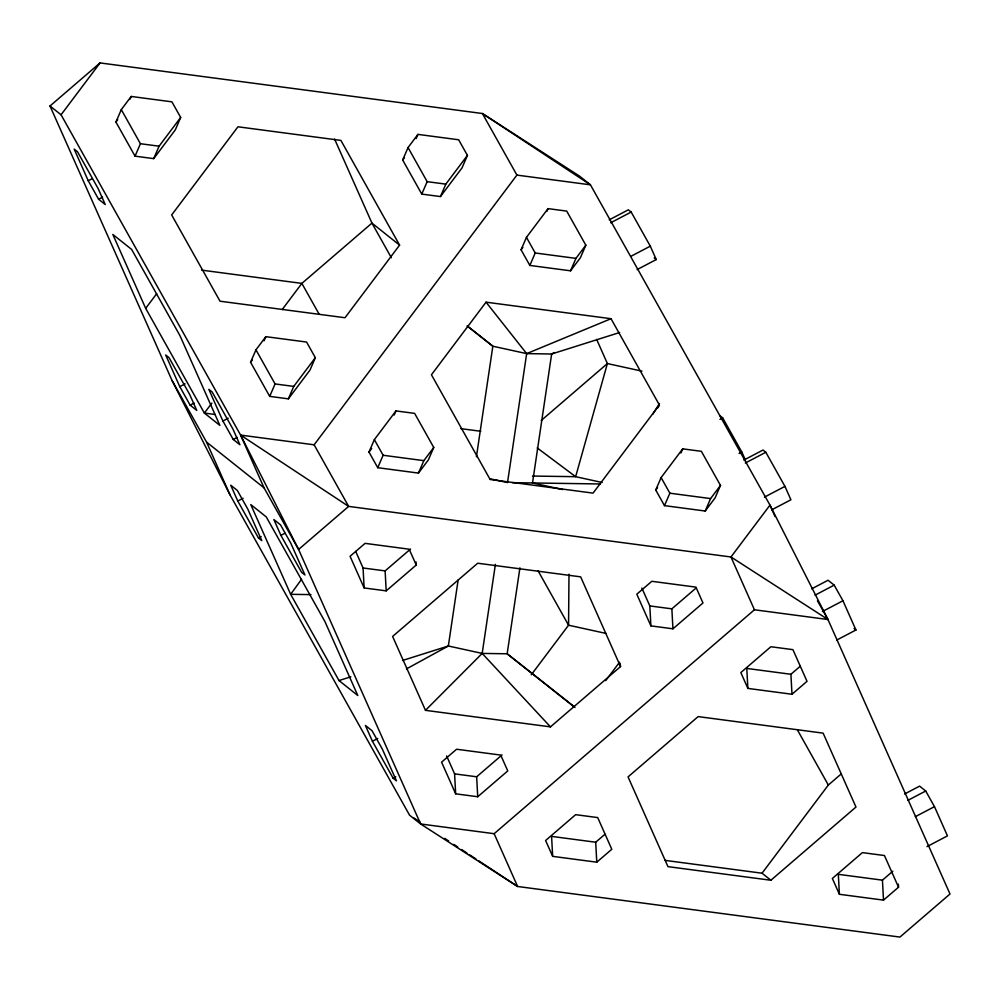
<?xml version="1.0" encoding="UTF-8"?>
<svg xmlns="http://www.w3.org/2000/svg" width="1000" height="1000" viewBox="0 0 1000 1000"><rect width="100%" height="100%" fill="white"/><g stroke="black" fill="none" stroke-linecap="round" stroke-linejoin="round"><path stroke-width="1.5" d="M568.987 574.2L568.562 625.212L531.25 674.825M458.15 579.987L448.35 646L406.45 668.913M476.425 456.75L492.837 346.213L467.4 326.075M425.475 710.337L550.462 726.875L620.538 666.587L580.65 576.85L477.713 563.225L392.612 636.438L425.475 710.337L482.188 653.413L495.4 564.375M486.037 302.175L611.025 318.712L659.362 404.95L593.062 493.125L490.138 479.5L431.438 374.787L486.037 302.175L526.663 353.625L507.525 482.587L489.875 478.725M519.925 567.812L507.163 653.787L575 707.475M115.925 122.05L121.3 109.612L131.2 96.45L171.912 101.838L180.675 117.463L175.3 129.9L153.7 158.625L135.037 156.163L115.925 122.05L117.725 119.65M130 99.213L131.2 96.45M135.037 156.163L140.425 143.725L121.3 109.612M153.7 158.625L159.088 146.188L180.675 117.463M250.575 362.262L255.95 349.825L265.85 336.662L306.575 342.05L315.338 357.688L309.962 370.125L288.363 398.85L269.7 396.375L250.575 362.262L252.375 359.875M264.062 340.812L265.85 336.662M269.7 396.375L275.075 383.938L255.95 349.825M288.363 398.85L293.738 386.413L315.338 357.688M402.663 159.987L408.05 147.55L417.938 134.388L458.663 139.775L467.425 155.4L462.05 167.838L440.45 196.562L421.788 194.1L402.663 159.987L404.462 157.587M416.15 138.525L417.938 134.388M421.788 194.1L427.163 181.663L408.05 147.55M440.45 196.562L445.825 184.125L467.425 155.4M368.988 452.075L374.363 439.625L395.962 410.913L414.625 413.375L433.75 447.488L428.363 459.925L418.462 473.088L377.75 467.7L368.988 452.075L371.688 448.475M394.175 415.05L395.962 410.913M377.75 467.7L383.125 455.262L374.363 439.625M418.462 473.088L423.85 460.65L433.75 447.488M521.075 249.788L526.45 237.35L548.05 208.625L566.712 211.1L585.837 245.212L580.45 257.65L570.562 270.812L529.837 265.425L521.075 249.788L522.875 247.4M546.85 211.388L548.05 208.625M529.837 265.425L535.212 252.987L526.45 237.35M570.562 270.812L575.938 258.375L585.837 245.212M655.725 490.012L661.112 477.575L682.712 448.85L701.363 451.312L720.487 485.425L715.113 497.863L705.212 511.025L664.488 505.637L655.725 490.012L657.525 487.612M680.913 452.987L682.712 448.85M664.488 505.637L669.875 493.2L661.112 477.575M705.212 511.025L710.588 498.587L720.487 485.425M658.037 407.738L659.362 404.95M652.925 414.062L659.475 403.5M301.55 579.3L290.663 594.312L339 680.55L357.8 695.512L324.95 621.613L266.25 516.9L250.775 504.575L290.663 594.312L310.963 594.612M817.463 600.763L827.962 619.513L754.438 609.775L494.15 833.7L420.625 823.975L298.6 549.462L240.6 435.087L61.062 114.787L100.062 62.925L482.388 113.513L579.375 176.025L590.438 184.825L769.975 505.125L827.962 619.513L950 894.013L899.938 937.075L517.612 886.488L420.625 823.975L409.562 815.175L230.025 494.875L172.037 380.487L50 105.988L100.062 62.925M145.675 308.35L112.825 234.45L131.625 249.412L179.963 335.65L219.862 425.387L204.375 413.062L145.675 308.35L156.688 293.7M211.875 403.088L204.375 413.062L215.212 414.5M282.175 309.575L301.863 283.4L371.95 223.113L334.588 139.062M399.588 245.125L345 317.738L220.012 301.2L171.675 214.963L237.963 126.788L340.9 140.412L399.588 245.125L371.95 223.113L391.35 257.738M827.962 619.513L730.975 556.987L348.65 506.4L298.6 549.462L264.062 487.875L240.6 435.087L314.125 444.812L516.912 175.1L590.438 184.825L482.388 113.513L516.912 175.1M605.688 680.65L619.575 662.188M665.25 860.4L762.038 873.213L828.337 785.037L841.287 773.888M541.2 420.5L607.388 363.562L641.975 371.15M355.725 551.462L363.062 567.987L385.125 570.9L410.538 549.038M416.238 565.037L409.188 549.2L365.075 543.362L350.062 556.275L364.137 587.95L386.2 590.862L416.238 565.037L416.062 561.962M446.637 755.962L454.588 773.863L476.65 776.787L502.062 754.925M641.85 588.025L649.812 605.925L671.862 608.837L696.125 587.975M477.725 796.75L507.762 770.913L500.712 755.075L456.6 749.237L441.587 762.163L455.662 793.825L477.725 796.75L476.65 776.787M672.938 628.812L702.975 602.975L695.938 587.137L651.825 581.3L636.8 594.212L650.888 625.887L672.938 628.812L671.862 608.837M552.663 856.35L545.612 840.512L575.65 814.675L597.712 817.588L611.788 849.262L596.775 862.188L552.663 856.35L551.587 836.388L595.7 842.225L604.938 834.275M747.875 688.413L740.837 672.575L770.875 646.737L792.925 649.65L807.013 681.325L791.988 694.25L747.875 688.413L746.8 668.438L790.913 674.275L800.163 666.325M770.888 880.25L855.975 807.05L823.125 733.138L698.138 716.6L628.05 776.888L667.95 866.637L770.888 880.25L762.038 873.213M898.363 884.137L898.538 887.212L883.512 900.125L839.4 894.287L838.325 874.325L882.438 880.163L892.837 871.213M554.35 352.525L551.65 354L526.663 353.625L492.837 346.213L467.2 325.95M88.25 180.775L74.175 149.1L77.487 151.738L98.2 188.7L105.237 204.537L98.612 199.25L88.25 180.775L92.238 178.688M98.612 199.25L102.587 197.162M179.775 386.65L165.688 354.975L169.013 357.625L189.725 394.575L196.762 410.412L190.138 405.138L179.775 386.65L185.087 383.875M190.138 405.138L194.112 403.05M222.9 421L208.825 389.325L212.138 391.962L232.862 428.913L239.9 444.75L233.263 439.475L222.9 421L228.212 418.212M609.237 219.838L628.362 209.812L631.175 212.05L650.3 246.163L656.25 259.562L637.125 269.587M610.675 222.787L631.175 212.05M233.263 439.475L237.25 437.388M631.163 256.188L650.3 246.163M237.775 501.037L230.725 485.2L237.362 490.487L247.725 508.963L261.8 540.638L258.488 538L237.775 501.037L243.075 498.263M258.488 538L261.137 536.6M280.9 535.375L273.863 519.538L280.5 524.825L290.85 543.3L304.938 574.975L301.613 572.337L280.9 535.375L284.887 533.288M719.963 419.363L722.7 417.925L741.825 452.038L745.4 460.075M739.087 453.475L741.825 452.038M743.888 460.062L763.025 450.037L765.825 452.262L784.95 486.375L790.913 499.775L771.775 509.8M745.337 463.013L765.825 452.262M764.45 497.125L784.95 486.375M372.425 741.263L365.387 725.425L372.025 730.7L382.375 749.188L396.463 780.863L393.137 778.213L372.425 741.263L377.738 738.475M393.137 778.213L395.8 776.825M811.663 588.85L828.062 580.25L834.188 585.138L842.95 600.763L855.938 630L836.812 640.025M815.05 595.163L834.188 585.138M822.45 611.512L842.95 600.763M904.55 794.013L919.587 786.137L925.713 791.012L934.475 806.65L947.463 835.888L926.975 846.625M907.938 800.325L925.713 791.012M915.337 816.675L934.475 806.65M526.663 353.625L611.025 318.712M619.625 332.525L551.65 354L532.513 482.962L562.725 489.575M339 680.55L350.825 676.812M402.537 660.475L448.35 646L482.188 653.413L507.163 653.787L574.312 706.862M532.55 476.05L575.65 476.688L602.137 482.488M512.212 482.663L600.25 483.963M140.425 143.725L159.088 146.188M427.163 181.663L445.825 184.125M535.212 252.987L575.938 258.375M201.562 270.125L301.863 283.4L319.037 314.025M275.075 383.938L293.738 386.413M460.838 428.638L480.812 431.287M383.125 455.262L423.85 460.65M669.875 493.2L710.588 498.587M606.15 633.45L568.562 625.212L538.075 570.812M240.6 435.087L348.65 506.4L314.125 444.812M413.475 817.75L419.988 822.038M444.712 838.375L448.625 840.95M453.825 844.388L457.738 846.963M461.637 849.538L466.85 852.975M469.45 854.7L475.962 859M478.562 860.713L517.612 886.488L494.15 833.7M537.188 447.912L575.65 476.688L607.388 363.562L596.65 339.4M654.212 257.938L656.25 259.562M719.887 415.688L722.7 417.925M854.075 628.513L855.938 630M50 105.988L61.062 114.787M172.037 380.487L206.562 442.088L264.062 487.875M482.188 653.413L550.462 726.875M797.362 729.8L828.337 785.037M775.05 516.538L769.975 505.125L730.975 556.987L754.438 609.775M898.538 887.212L884.45 855.537L862.4 852.613L832.362 878.45L839.4 894.287M206.562 442.088L230.025 494.875M620.15 663.487L620.538 666.587M882.438 880.163L883.512 900.125M790.913 674.275L791.988 694.25M649.812 605.925L650.888 625.887M595.7 842.225L596.775 862.188M454.588 773.863L455.662 793.825M385.125 570.9L386.2 590.862M363.062 567.987L364.137 587.95"/></g></svg>
